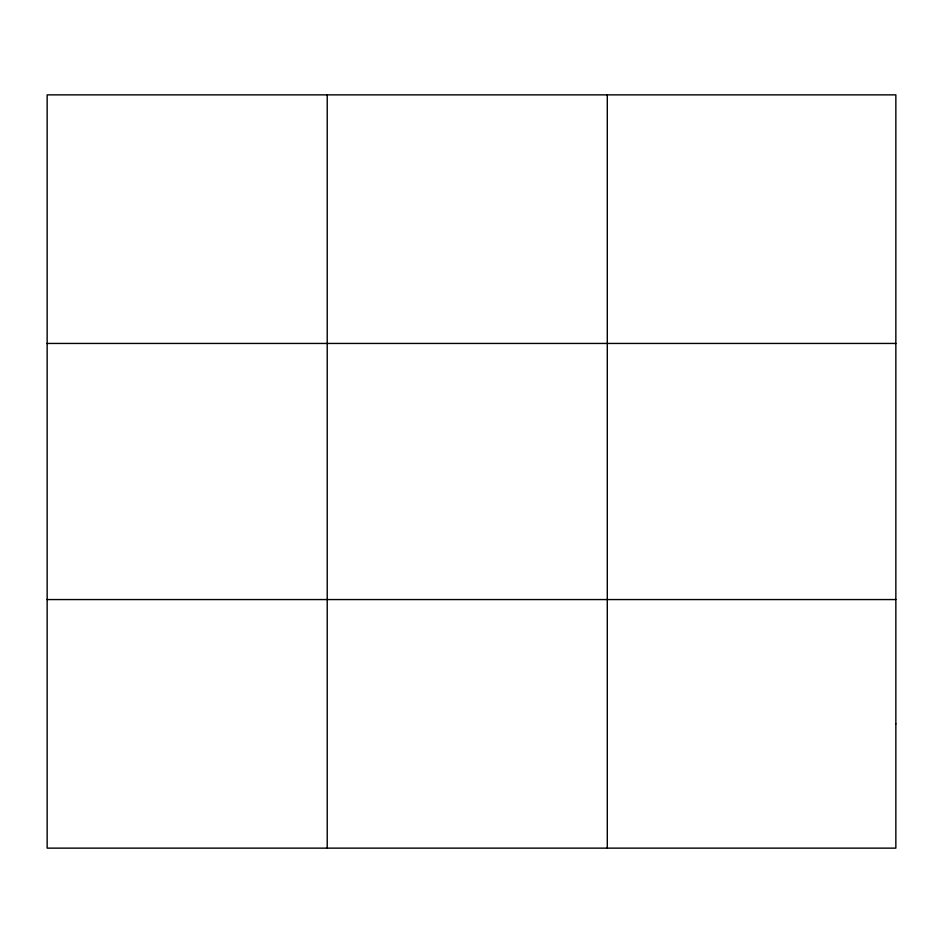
<?xml version="1.0" encoding="UTF-8"?>
<svg xmlns="http://www.w3.org/2000/svg" width="943" height="943" viewBox="0 0 943 943"><rect width="100%" height="100%" fill="white"/><g stroke="black" fill="none" stroke-linecap="round" stroke-linejoin="round"><path stroke-width="1.41" d="M327.221 94.866L327.221 848.134M607.292 94.866L607.292 848.134M47.15 343.441L895.85 343.441M47.15 599.559L895.85 599.559M895.85 723.847L895.85 848.134L47.15 848.134L47.15 94.866L895.85 94.866L895.85 723.847"/></g></svg>
